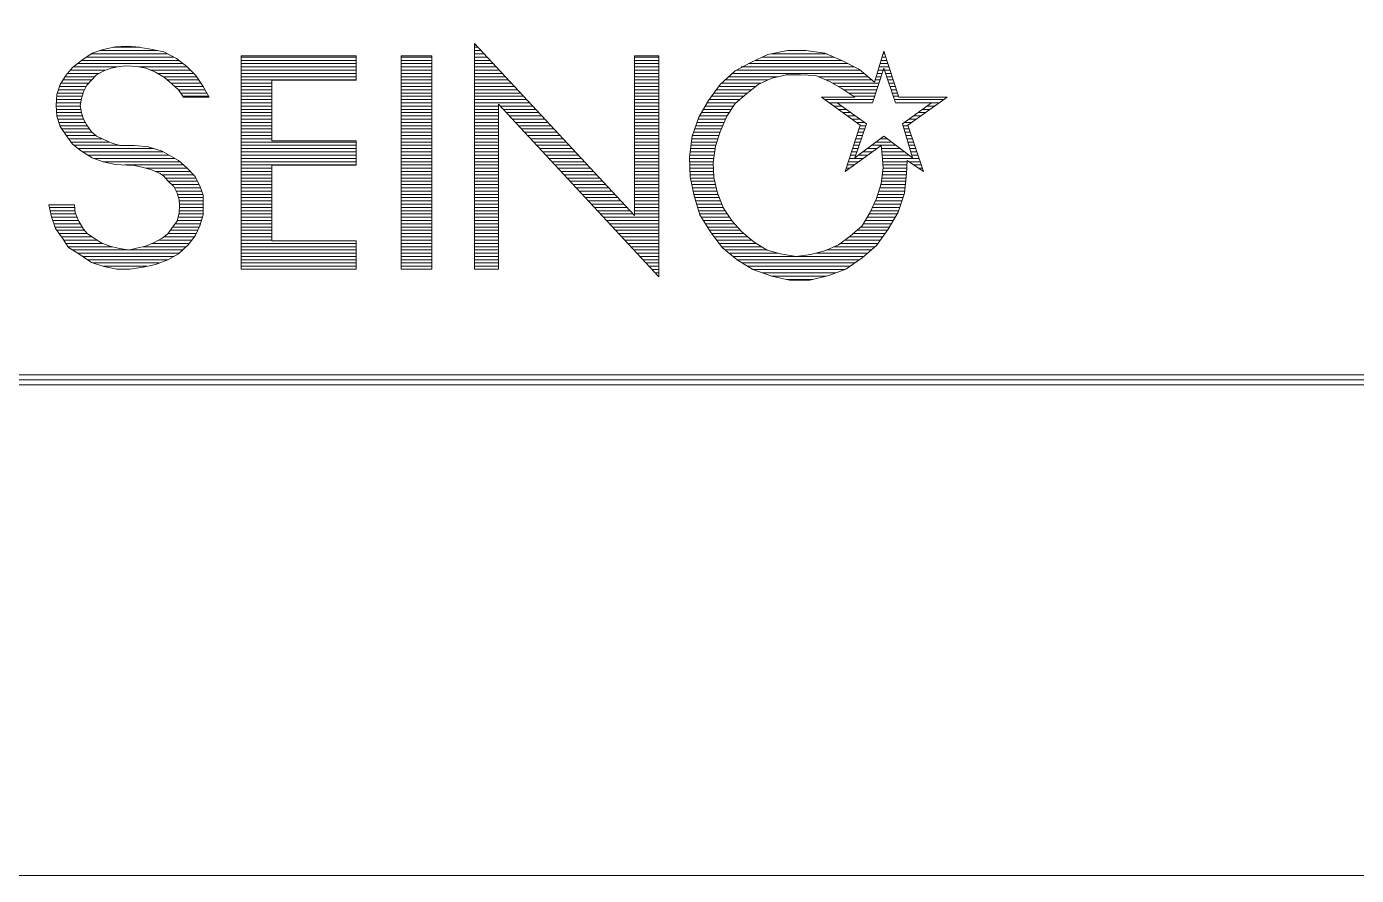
# Model space of a CAD drawing. Units: millimetres on the paper, enlarged 100 times. Extents: x -42050 to 42050, y -29700 to 29700.
# Drawn here: x -39295 to -35230, y -29700 to -27105 of the extents above; entities that cross this region are included whole.
import ezdxf

# ---------------------------------------------------------------- set-up
doc = ezdxf.new("R2010")
doc.units = ezdxf.units.MM
doc.header["$LTSCALE"] = 100
doc.layers.add('F-C_', color=134, linetype='Continuous', lineweight=18)

msp = doc.modelspace()

# ---------------------------------------------------------------- linework, layer by layer
at = {"layer": 'F-C_', "color": 4, "lineweight": 5}
for p, q in [((-37436.4, -27682.3), (-37926.1, -27156.7)), ((-37926.1, -27156.7), (-37926.1, -27846.2)), ((-37926.1, -27158.3), (-37924.5, -27158.3)), ((-39112.2, -27198.3), (-38845.7, -27198.3)), ((-39097.6, -27188.3), (-38864.7, -27188.3)), ((-39071.6, -27178.3), (-38895.4, -27178.3)), ((-39031.1, -27168.3), (-38950.4, -27168.3)), ((-38989.3, -27164.7), (-39023.3, -27166.7)), ((-38639.6, -27194.6), (-38639.6, -27846.2)), ((-38639.6, -27194.6), (-38287.8, -27194.6)), ((-38639.6, -27198.3), (-38287.8, -27198.3)), ((-38287.8, -27268.6), (-38287.8, -27194.6)), ((-38149.9, -27194.6), (-38056, -27194.6)), ((-38149.9, -27846.2), (-38149.9, -27194.6)), ((-38149.9, -27198.3), (-38056, -27198.3)), ((-38056, -27194.6), (-38056, -27846.2)), ((-37926.1, -27161.4), (-37921.6, -27161.4)), ((-37926.1, -27168.3), (-37915.2, -27168.3)), ((-37926.1, -27178.3), (-37905.9, -27178.3)), ((-37926.1, -27188.3), (-37896.6, -27188.3)), ((-37926.1, -27198.3), (-37887.3, -27198.3)), ((-37436.4, -27682.3), (-37436.4, -27194.6)), ((-37436.4, -27194.6), (-37362.4, -27194.6)), ((-37436.4, -27198.3), (-37362.4, -27198.3)), ((-37362.4, -27194.6), (-37362.4, -27870.2)), ((-37045.2, -27198.3), (-36827.3, -27198.3)), ((-37016.9, -27188.3), (-36850.9, -27188.3)), ((-36854.8, -27186.6), (-36912.8, -27178.7)), ((-36802.8, -27208.6), (-36854.8, -27186.6)), ((-36674.9, -27180.7), (-36702.9, -27274.6)), ((-36680.2, -27198.3), (-36669.1, -27198.3)), ((-36677.2, -27188.3), (-36672.4, -27188.3)), ((-39161.6, -27238.3), (-39054.9, -27238.3)), ((-39152.2, -27228.3), (-39018.4, -27228.3)), ((-39139.5, -27218.3), (-38816.6, -27218.3)), ((-39126.7, -27208.3), (-38829.9, -27208.3)), ((-38989.3, -27224.6), (-39011.3, -27226.6)), ((-38951.1, -27228.3), (-38803.8, -27228.3)), ((-38916.2, -27238.3), (-38793.8, -27238.3)), ((-38639.6, -27208.3), (-38287.8, -27208.3)), ((-38639.6, -27218.3), (-38287.8, -27218.3)), ((-38639.6, -27228.3), (-38287.8, -27228.3)), ((-38639.6, -27238.3), (-38287.8, -27238.3)), ((-38149.9, -27208.3), (-38056, -27208.3)), ((-38149.9, -27218.3), (-38056, -27218.3)), ((-38149.9, -27228.3), (-38056, -27228.3)), ((-38149.9, -27238.3), (-38056, -27238.3)), ((-37926.1, -27208.3), (-37878, -27208.3)), ((-37926.1, -27218.3), (-37868.7, -27218.3)), ((-37926.1, -27228.3), (-37859.4, -27228.3)), ((-37926.1, -27238.3), (-37850.1, -27238.3)), ((-37436.4, -27208.3), (-37362.4, -27208.3)), ((-37436.4, -27218.3), (-37362.4, -27218.3)), ((-37436.4, -27228.3), (-37362.4, -27228.3)), ((-37436.4, -27238.3), (-37362.4, -27238.3)), ((-37126, -27238.3), (-36746.9, -27238.3)), ((-37110.2, -27228.3), (-36765, -27228.3)), ((-37088.5, -27218.3), (-36784.3, -27218.3)), ((-37066.9, -27208.3), (-36803.7, -27208.3)), ((-36748.9, -27236.6), (-36802.8, -27208.6)), ((-36702.9, -27274.6), (-36748.9, -27236.6)), ((-36708.9, -27338.5), (-36674.9, -27232.6)), ((-36692.1, -27238.3), (-36656, -27238.3)), ((-36689.1, -27228.3), (-36659.3, -27228.3)), ((-36686.1, -27218.3), (-36662.6, -27218.3)), ((-36683.2, -27208.3), (-36665.9, -27208.3)), ((-36674.9, -27232.6), (-36638.9, -27338.5)), ((-39190.4, -27278.2), (-39105.7, -27278.2)), ((-39183.9, -27268.2), (-39096.9, -27268.2)), ((-39177.5, -27258.2), (-39086.9, -27258.2)), ((-39169.9, -27248.2), (-39073.3, -27248.2)), ((-38895, -27248.2), (-38783.8, -27248.2)), ((-38877.5, -27258.2), (-38775.1, -27258.2)), ((-38865, -27268.2), (-38768.6, -27268.2)), ((-38854, -27278.2), (-38762.2, -27278.2)), ((-38639.6, -27248.2), (-38287.8, -27248.2)), ((-38639.6, -27258.2), (-38287.8, -27258.2)), ((-38639.6, -27268.2), (-38287.8, -27268.2)), ((-38639.6, -27278.2), (-38545.6, -27278.2)), ((-38149.9, -27248.2), (-38056, -27248.2)), ((-38149.9, -27258.2), (-38056, -27258.2)), ((-38149.9, -27268.2), (-38056, -27268.2)), ((-38149.9, -27278.2), (-38056, -27278.2)), ((-37926.1, -27248.2), (-37840.7, -27248.2)), ((-37926.1, -27258.2), (-37831.4, -27258.2)), ((-37926.1, -27268.2), (-37822.1, -27268.2)), ((-37926.1, -27278.2), (-37812.8, -27278.2)), ((-37436.4, -27248.2), (-37362.4, -27248.2)), ((-37436.4, -27258.2), (-37362.4, -27258.2)), ((-37436.4, -27268.2), (-37362.4, -27268.2)), ((-37436.4, -27278.2), (-37362.4, -27278.2)), ((-37169.8, -27278.2), (-37049.5, -27278.2)), ((-37158.9, -27268.2), (-37028.5, -27268.2)), ((-37147.9, -27258.2), (-36997.5, -27258.2)), ((-37137, -27248.2), (-36734.8, -27248.2)), ((-36840.8, -27272.6), (-36882.8, -27254.6)), ((-36874.3, -27258.2), (-36722.7, -27258.2)), ((-36851, -27268.2), (-36710.6, -27268.2)), ((-36802.8, -27294.6), (-36840.8, -27272.6)), ((-36831.1, -27278.2), (-36689.6, -27278.2)), ((-36701, -27268.2), (-36686.3, -27268.2)), ((-36698, -27258.2), (-36683.1, -27258.2)), ((-36695.1, -27248.2), (-36679.9, -27248.2)), ((-36669.6, -27248.2), (-36652.7, -27248.2)), ((-36666.2, -27258.2), (-36649.4, -27258.2)), ((-36662.8, -27268.2), (-36646.1, -27268.2)), ((-36659.4, -27278.2), (-36642.9, -27278.2)), ((-39203.5, -27318.2), (-39125.3, -27318.2)), ((-39201.7, -27308.2), (-39122.3, -27308.2)), ((-39198.4, -27298.2), (-39118, -27298.2)), ((-39195.1, -27288.2), (-39113.1, -27288.2)), ((-38843, -27288.2), (-38755.7, -27288.2)), ((-38832, -27298.2), (-38750.1, -27298.2)), ((-38824.4, -27308.2), (-38744.4, -27308.2)), ((-38817.2, -27318.2), (-38738.8, -27318.2)), ((-38639.6, -27288.2), (-38545.6, -27288.2)), ((-38639.6, -27298.2), (-38545.6, -27298.2)), ((-38639.6, -27308.2), (-38545.6, -27308.2)), ((-38639.6, -27318.2), (-38545.6, -27318.2)), ((-38149.9, -27288.2), (-38056, -27288.2)), ((-38149.9, -27298.2), (-38056, -27298.2)), ((-38149.9, -27308.2), (-38056, -27308.2)), ((-38149.9, -27318.2), (-38056, -27318.2)), ((-37926.1, -27288.2), (-37803.5, -27288.2)), ((-37926.1, -27298.2), (-37794.2, -27298.2)), ((-37926.1, -27308.2), (-37784.9, -27308.2)), ((-37926.1, -27318.2), (-37775.6, -27318.2)), ((-37436.4, -27288.2), (-37362.4, -27288.2)), ((-37436.4, -27298.2), (-37362.4, -27298.2)), ((-37436.4, -27308.2), (-37362.4, -27308.2)), ((-37436.4, -27318.2), (-37362.4, -27318.2)), ((-37201.3, -27318.2), (-37103.3, -27318.2)), ((-37193.8, -27308.2), (-37091.6, -27308.2)), ((-37186.3, -27298.2), (-37078.8, -27298.2)), ((-37178.8, -27288.2), (-37065.9, -27288.2)), ((-36746.9, -27406.5), (-36864.8, -27320.6)), ((-36813.8, -27288.2), (-36692.8, -27288.2)), ((-36797.2, -27298.2), (-36696, -27298.2)), ((-36781.9, -27308.2), (-36699.2, -27308.2)), ((-36766.5, -27318.2), (-36702.4, -27318.2)), ((-36656, -27288.2), (-36639.6, -27288.2)), ((-36652.6, -27298.2), (-36636.3, -27298.2)), ((-36649.3, -27308.2), (-36633, -27308.2)), ((-36645.9, -27318.2), (-36629.7, -27318.2)), ((-36481.1, -27320.6), (-36601, -27406.5)), ((-39205.2, -27346.5), (-39203.2, -27378.5)), ((-39205.1, -27348.2), (-39131.5, -27348.2)), ((-39204.7, -27338.2), (-39129.7, -27338.2)), ((-39204.4, -27358.2), (-39130.3, -27358.2)), ((-39204.1, -27328.2), (-39127.9, -27328.2)), ((-39131.2, -27346.5), (-39127.2, -27368.5)), ((-38639.6, -27328.2), (-38545.6, -27328.2)), ((-38639.6, -27338.2), (-38545.6, -27338.2)), ((-38639.6, -27348.2), (-38545.6, -27348.2)), ((-38639.6, -27358.2), (-38545.6, -27358.2)), ((-38149.9, -27328.2), (-38056, -27328.2)), ((-38149.9, -27338.2), (-38056, -27338.2)), ((-38149.9, -27348.2), (-38056, -27348.2)), ((-38149.9, -27358.2), (-38056, -27358.2)), ((-37926.1, -27328.2), (-37766.3, -27328.2)), ((-37926.1, -27338.2), (-37757, -27338.2)), ((-37926.1, -27348.2), (-37852.1, -27348.2)), ((-37926.1, -27358.2), (-37852.1, -27358.2)), ((-37852.1, -27846.2), (-37852.1, -27342.5)), ((-37362.4, -27870.2), (-37852.1, -27342.5)), ((-37846.9, -27348.2), (-37747.7, -27348.2)), ((-37837.6, -27358.2), (-37738.3, -27358.2)), ((-37436.4, -27328.2), (-37362.4, -27328.2)), ((-37436.4, -27338.2), (-37362.4, -27338.2)), ((-37436.4, -27348.2), (-37362.4, -27348.2)), ((-37436.4, -27358.2), (-37362.4, -27358.2)), ((-37210.6, -27330.6), (-37240.5, -27382.5)), ((-37226.5, -27358.2), (-37140.7, -27358.2)), ((-37220.7, -27348.2), (-37133.8, -27348.2)), ((-37215, -27338.2), (-37128.6, -27338.2)), ((-37208.8, -27328.2), (-37114.6, -27328.2)), ((-37128.6, -27340.5), (-37154.6, -27378.5)), ((-36854.3, -27328.2), (-36705.6, -27328.2)), ((-36840.6, -27338.2), (-36708.8, -27338.2)), ((-36826.9, -27348.2), (-36803.3, -27348.2)), ((-36816.8, -27338.5), (-36708.9, -27338.5)), ((-36726.9, -27402.5), (-36816.8, -27338.5)), ((-36813.2, -27358.2), (-36789.2, -27358.2)), ((-36642.5, -27328.2), (-36491.7, -27328.2)), ((-36639.1, -27338.2), (-36505.7, -27338.2)), ((-36638.9, -27338.5), (-36529, -27338.5)), ((-36529, -27338.5), (-36617, -27402.5)), ((-36556, -27358.2), (-36533.5, -27358.2)), ((-36542.3, -27348.2), (-36519.6, -27348.2)), ((-39203.8, -27368.2), (-39127.3, -27368.2)), ((-39203.2, -27378.2), (-39124.3, -27378.2)), ((-39200.2, -27388.2), (-39121.3, -27388.2)), ((-39197, -27398.1), (-39115.9, -27398.1)), ((-38639.6, -27368.2), (-38545.6, -27368.2)), ((-38639.6, -27378.2), (-38545.6, -27378.2)), ((-38639.6, -27388.2), (-38545.6, -27388.2)), ((-38639.6, -27398.1), (-38545.6, -27398.1)), ((-38149.9, -27368.2), (-38056, -27368.2)), ((-38149.9, -27378.2), (-38056, -27378.2)), ((-38149.9, -27388.2), (-38056, -27388.2)), ((-38149.9, -27398.1), (-38056, -27398.1)), ((-37926.1, -27368.2), (-37852.1, -27368.2)), ((-37926.1, -27378.2), (-37852.1, -27378.2)), ((-37926.1, -27388.2), (-37852.1, -27388.2)), ((-37926.1, -27398.1), (-37852.1, -27398.1)), ((-37828.3, -27368.2), (-37729, -27368.2)), ((-37819.1, -27378.2), (-37719.7, -27378.2)), ((-37809.8, -27388.2), (-37710.4, -27388.2)), ((-37800.5, -27398.1), (-37701.1, -27398.1)), ((-37436.4, -27368.2), (-37362.4, -27368.2)), ((-37436.4, -27378.2), (-37362.4, -27378.2)), ((-37436.4, -27388.2), (-37362.4, -27388.2)), ((-37436.4, -27398.1), (-37362.4, -27398.1)), ((-37245.9, -27398.1), (-37162.8, -27398.1)), ((-37242.5, -27388.2), (-37158.6, -27388.2)), ((-37238, -27378.2), (-37154.3, -27378.2)), ((-37232.3, -27368.2), (-37147.5, -27368.2)), ((-36799.5, -27368.2), (-36775.2, -27368.2)), ((-36785.8, -27378.2), (-36761.1, -27378.2)), ((-36772, -27388.2), (-36747.1, -27388.2)), ((-36762.9, -27506.4), (-36726.9, -27402.5)), ((-36758.3, -27398.1), (-36733, -27398.1)), ((-36617, -27402.5), (-36587, -27506.4)), ((-36611, -27398.1), (-36589.3, -27398.1)), ((-36597.2, -27388.2), (-36575.4, -27388.2)), ((-36583.5, -27378.2), (-36561.4, -27378.2)), ((-36569.8, -27368.2), (-36547.5, -27368.2)), ((-39193.9, -27408.1), (-39110.1, -27408.1)), ((-39187.9, -27418.1), (-39103.1, -27418.1)), ((-39181, -27428.1), (-39095.4, -27428.1)), ((-39174, -27438.1), (-39083.9, -27438.1)), ((-38639.6, -27408.1), (-38545.6, -27408.1)), ((-38639.6, -27418.1), (-38545.6, -27418.1)), ((-38639.6, -27428.1), (-38545.6, -27428.1)), ((-38639.6, -27438.1), (-38545.6, -27438.1)), ((-38149.9, -27408.1), (-38056, -27408.1)), ((-38149.9, -27418.1), (-38056, -27418.1)), ((-38149.9, -27428.1), (-38056, -27428.1)), ((-38149.9, -27438.1), (-38056, -27438.1)), ((-37926.1, -27408.1), (-37852.1, -27408.1)), ((-37926.1, -27418.1), (-37852.1, -27418.1)), ((-37926.1, -27428.1), (-37852.1, -27428.1)), ((-37926.1, -27438.1), (-37852.1, -27438.1)), ((-37791.2, -27408.1), (-37691.8, -27408.1)), ((-37782, -27418.1), (-37682.5, -27418.1)), ((-37772.7, -27428.1), (-37673.2, -27428.1)), ((-37763.4, -27438.1), (-37663.9, -27438.1)), ((-37436.4, -27408.1), (-37362.4, -27408.1)), ((-37436.4, -27418.1), (-37362.4, -27418.1)), ((-37436.4, -27428.1), (-37362.4, -27428.1)), ((-37436.4, -27438.1), (-37362.4, -27438.1)), ((-37259.7, -27438.1), (-37178.3, -27438.1)), ((-37256.3, -27428.1), (-37175.1, -27428.1)), ((-37252.8, -27418.1), (-37171.1, -27418.1)), ((-37249.4, -27408.1), (-37166.9, -27408.1)), ((-36746.9, -27406.5), (-36792.8, -27548.4)), ((-36674.9, -27440.5), (-36762.9, -27506.4)), ((-36757.1, -27438.1), (-36739.2, -27438.1)), ((-36753.9, -27428.1), (-36735.8, -27428.1)), ((-36750.6, -27418.1), (-36732.3, -27418.1)), ((-36747.4, -27408.1), (-36728.8, -27408.1)), ((-36587, -27506.4), (-36674.9, -27440.5)), ((-36615.3, -27408.1), (-36600.4, -27408.1)), ((-36612.5, -27418.1), (-36597, -27418.1)), ((-36609.6, -27428.1), (-36593.7, -27428.1)), ((-36606.7, -27438.1), (-36590.3, -27438.1)), ((-36601, -27406.5), (-36553, -27548.4)), ((-39166.9, -27448.1), (-39064.5, -27448.1)), ((-39159.7, -27458.1), (-39042.5, -27458.1)), ((-39155.2, -27464.5), (-39127.2, -27486.4)), ((-39150.6, -27468.1), (-39012.5, -27468.1)), ((-39137.9, -27478.1), (-38906.5, -27478.1)), ((-39037.3, -27460.5), (-39011.3, -27468.5)), ((-38965.3, -27468.5), (-39011.3, -27468.5)), ((-38639.6, -27448.1), (-38545.6, -27448.1)), ((-38639.6, -27458.1), (-38287.8, -27458.1)), ((-38639.6, -27468.1), (-38287.8, -27468.1)), ((-38639.6, -27478.1), (-38287.8, -27478.1)), ((-38545.6, -27454.5), (-38287.8, -27454.5)), ((-38287.8, -27528.4), (-38287.8, -27454.5)), ((-38149.9, -27448.1), (-38056, -27448.1)), ((-38149.9, -27458.1), (-38056, -27458.1)), ((-38149.9, -27468.1), (-38056, -27468.1)), ((-38149.9, -27478.1), (-38056, -27478.1)), ((-37926.1, -27448.1), (-37852.1, -27448.1)), ((-37926.1, -27458.1), (-37852.1, -27458.1)), ((-37926.1, -27468.1), (-37852.1, -27468.1)), ((-37926.1, -27478.1), (-37852.1, -27478.1)), ((-37754.1, -27448.1), (-37654.6, -27448.1)), ((-37744.9, -27458.1), (-37645.3, -27458.1)), ((-37735.6, -27468.1), (-37635.9, -27468.1)), ((-37726.3, -27478.1), (-37626.6, -27478.1)), ((-37436.4, -27448.1), (-37362.4, -27448.1)), ((-37436.4, -27458.1), (-37362.4, -27458.1)), ((-37436.4, -27468.1), (-37362.4, -27468.1)), ((-37436.4, -27478.1), (-37362.4, -27478.1)), ((-37265.2, -27478.1), (-37189.8, -27478.1)), ((-37264, -27468.1), (-37187.8, -27468.1)), ((-37262.7, -27458.1), (-37184.6, -27458.1)), ((-37261.5, -27448.1), (-37181.5, -27448.1)), ((-36682.9, -27468.5), (-36792.8, -27548.4)), ((-36770.1, -27478.1), (-36753.1, -27478.1)), ((-36766.8, -27468.1), (-36749.6, -27468.1)), ((-36763.6, -27458.1), (-36746.1, -27458.1)), ((-36760.4, -27448.1), (-36742.7, -27448.1)), ((-36725.1, -27478.1), (-36696.2, -27478.1)), ((-36711.8, -27468.1), (-36638.1, -27468.1)), ((-36698.4, -27458.1), (-36651.4, -27458.1)), ((-36685.1, -27448.1), (-36664.7, -27448.1)), ((-36681.9, -27478.1), (-36624.8, -27478.1)), ((-36603.8, -27448.1), (-36586.9, -27448.1)), ((-36600.9, -27458.1), (-36583.5, -27458.1)), ((-36598, -27468.1), (-36580.2, -27468.1)), ((-36595.2, -27478.1), (-36576.8, -27478.1)), ((-39124.6, -27488.1), (-38878.4, -27488.1)), ((-39108.6, -27498.1), (-38860.5, -27498.1)), ((-39090.6, -27508.1), (-38842.5, -27508.1)), ((-39062.3, -27518.1), (-38827.1, -27518.1)), ((-38639.6, -27488.1), (-38287.8, -27488.1)), ((-38639.6, -27498.1), (-38287.8, -27498.1)), ((-38639.6, -27508.1), (-38287.8, -27508.1)), ((-38639.6, -27518.1), (-38287.8, -27518.1)), ((-38149.9, -27488.1), (-38056, -27488.1)), ((-38149.9, -27498.1), (-38056, -27498.1)), ((-38149.9, -27508.1), (-38056, -27508.1)), ((-38149.9, -27518.1), (-38056, -27518.1)), ((-37926.1, -27488.1), (-37852.1, -27488.1)), ((-37926.1, -27498.1), (-37852.1, -27498.1)), ((-37926.1, -27508.1), (-37852.1, -27508.1)), ((-37926.1, -27518.1), (-37852.1, -27518.1)), ((-37717, -27488.1), (-37617.3, -27488.1)), ((-37707.8, -27498.1), (-37608, -27498.1)), ((-37698.5, -27508.1), (-37598.7, -27508.1)), ((-37689.2, -27518.1), (-37589.4, -27518.1)), ((-37436.4, -27488.1), (-37362.4, -27488.1)), ((-37436.4, -27498.1), (-37362.4, -27498.1)), ((-37436.4, -27508.1), (-37362.4, -27508.1)), ((-37436.4, -27518.1), (-37362.4, -27518.1)), ((-37268.4, -27508.1), (-37194.6, -27508.1)), ((-37268.1, -27518.1), (-37196.2, -27518.1)), ((-37267.7, -27498.1), (-37193, -27498.1)), ((-37266.5, -27488.1), (-37191.4, -27488.1)), ((-36783, -27518.1), (-36751.1, -27518.1)), ((-36779.8, -27508.1), (-36737.4, -27508.1)), ((-36776.5, -27498.1), (-36760, -27498.1)), ((-36773.3, -27488.1), (-36756.5, -27488.1)), ((-36751.7, -27498.1), (-36723.6, -27498.1)), ((-36738.4, -27488.1), (-36709.9, -27488.1)), ((-36680.8, -27488.1), (-36611.4, -27488.1)), ((-36680, -27498.1), (-36598.1, -27498.1)), ((-36679.2, -27508.1), (-36566.6, -27508.1)), ((-36678.4, -27518.1), (-36603.2, -27518.1)), ((-36553, -27548.4), (-36603, -27514.4)), ((-36597.6, -27518.1), (-36563.3, -27518.1)), ((-36592.3, -27488.1), (-36573.4, -27488.1)), ((-36589.4, -27498.1), (-36570, -27498.1)), ((-39023.3, -27526.4), (-38989.3, -27528.4)), ((-38995.4, -27528.1), (-38815.3, -27528.1)), ((-38930.6, -27538), (-38803.9, -27538)), ((-38902.2, -27548), (-38794.7, -27548)), ((-38879.1, -27558), (-38785.5, -27558)), ((-38639.6, -27528.1), (-38287.8, -27528.1)), ((-38639.6, -27538), (-38545.6, -27538)), ((-38639.6, -27548), (-38545.6, -27548)), ((-38639.6, -27558), (-38545.6, -27558)), ((-38545.6, -27760.3), (-38545.6, -27528.4)), ((-38545.6, -27528.4), (-38287.8, -27528.4)), ((-38149.9, -27528.1), (-38056, -27528.1)), ((-38149.9, -27538), (-38056, -27538)), ((-38149.9, -27548), (-38056, -27548)), ((-38149.9, -27558), (-38056, -27558)), ((-37926.1, -27528.1), (-37852.1, -27528.1)), ((-37926.1, -27538), (-37852.1, -27538)), ((-37926.1, -27548), (-37852.1, -27548)), ((-37926.1, -27558), (-37852.1, -27558)), ((-37679.9, -27528.1), (-37580.1, -27528.1)), ((-37670.7, -27538), (-37570.8, -27538)), ((-37661.4, -27548), (-37561.5, -27548)), ((-37652.1, -27558), (-37552.2, -27558)), ((-37436.4, -27528.1), (-37362.4, -27528.1)), ((-37436.4, -27538), (-37362.4, -27538)), ((-37436.4, -27548), (-37362.4, -27548)), ((-37436.4, -27558), (-37362.4, -27558)), ((-37267.7, -27528.1), (-37196.2, -27528.1)), ((-37267.4, -27538), (-37195.8, -27538)), ((-37267.1, -27548), (-37195.4, -27548)), ((-37266.7, -27558), (-37194.9, -27558)), ((-37266.5, -27564.4), (-37254.5, -27622.3)), ((-36792.7, -27548), (-36792.4, -27548)), ((-36789.5, -27538), (-36778.6, -27538)), ((-36786.3, -27528.1), (-36764.9, -27528.1)), ((-36679.6, -27558), (-36605.3, -27558)), ((-36678.4, -27548), (-36604.7, -27548)), ((-36677.6, -27528.1), (-36603.7, -27528.1)), ((-36677.1, -27538), (-36604.2, -27538)), ((-36582.9, -27528.1), (-36559.9, -27528.1)), ((-36568.2, -27538), (-36556.5, -27538)), ((-36553.5, -27548), (-36553.1, -27548)), ((-38870.6, -27568), (-38778.5, -27568)), ((-38861.8, -27578), (-38773.1, -27578)), ((-38851.8, -27588), (-38767.8, -27588)), ((-38843.6, -27598), (-38763.5, -27598)), ((-38639.6, -27568), (-38545.6, -27568)), ((-38639.6, -27578), (-38545.6, -27578)), ((-38639.6, -27588), (-38545.6, -27588)), ((-38639.6, -27598), (-38545.6, -27598)), ((-38149.9, -27568), (-38056, -27568)), ((-38149.9, -27578), (-38056, -27578)), ((-38149.9, -27588), (-38056, -27588)), ((-38149.9, -27598), (-38056, -27598)), ((-37926.1, -27568), (-37852.1, -27568)), ((-37926.1, -27578), (-37852.1, -27578)), ((-37926.1, -27588), (-37852.1, -27588)), ((-37926.1, -27598), (-37852.1, -27598)), ((-37642.8, -27568), (-37542.9, -27568)), ((-37633.6, -27578), (-37533.5, -27578)), ((-37624.3, -27588), (-37524.2, -27588)), ((-37615, -27598), (-37514.9, -27598)), ((-37436.4, -27568), (-37362.4, -27568)), ((-37436.4, -27578), (-37362.4, -27578)), ((-37436.4, -27588), (-37362.4, -27588)), ((-37436.4, -27598), (-37362.4, -27598)), ((-37265.8, -27568), (-37194.6, -27568)), ((-37263.7, -27578), (-37191.7, -27578)), ((-37261.6, -27588), (-37189.2, -27588)), ((-37259.6, -27598), (-37186.7, -27598)), ((-36696.9, -27630.3), (-36682.9, -27584.4)), ((-36687.1, -27598), (-36609.3, -27598)), ((-36684, -27588), (-36608.3, -27588)), ((-36682.1, -27578), (-36607.3, -27578)), ((-36680.9, -27568), (-36606.3, -27568)), ((-38838.6, -27608), (-38759.9, -27608)), ((-38829.4, -27634.3), (-38835.4, -27614.4)), ((-38834.3, -27618), (-38756.3, -27618)), ((-38831.3, -27628), (-38755.5, -27628)), ((-38827.4, -27652.3), (-38829.4, -27634.3)), ((-38829, -27638), (-38755.5, -27638)), ((-38827.9, -27648), (-38755.5, -27648)), ((-38755.5, -27680.3), (-38755.5, -27620.3)), ((-38639.6, -27608), (-38545.6, -27608)), ((-38639.6, -27618), (-38545.6, -27618)), ((-38639.6, -27628), (-38545.6, -27628)), ((-38639.6, -27638), (-38545.6, -27638)), ((-38639.6, -27648), (-38545.6, -27648)), ((-38149.9, -27608), (-38056, -27608)), ((-38149.9, -27618), (-38056, -27618)), ((-38149.9, -27628), (-38056, -27628)), ((-38149.9, -27638), (-38056, -27638)), ((-38149.9, -27648), (-38056, -27648)), ((-37926.1, -27608), (-37852.1, -27608)), ((-37926.1, -27618), (-37852.1, -27618)), ((-37926.1, -27628), (-37852.1, -27628)), ((-37926.1, -27638), (-37852.1, -27638)), ((-37926.1, -27648), (-37852.1, -27648)), ((-37605.8, -27608), (-37505.6, -27608)), ((-37596.5, -27618), (-37496.3, -27618)), ((-37587.2, -27628), (-37487, -27628)), ((-37577.9, -27638), (-37477.7, -27638)), ((-37568.7, -27648), (-37468.4, -27648)), ((-37436.4, -27608), (-37362.4, -27608)), ((-37436.4, -27618), (-37362.4, -27618)), ((-37436.4, -27628), (-37362.4, -27628)), ((-37436.4, -27638), (-37362.4, -27638)), ((-37436.4, -27648), (-37362.4, -27648)), ((-37257.5, -27608), (-37184.2, -27608)), ((-37255.4, -27618), (-37181.1, -27618)), ((-37252.8, -27628), (-37177.2, -27628)), ((-37249.7, -27638), (-37173.3, -27638)), ((-37246.6, -27648), (-37169.4, -27648)), ((-37182.6, -27614.4), (-37164.6, -27660.3)), ((-36704.9, -27648), (-36622.6, -27648)), ((-36700.4, -27638), (-36619.1, -27638)), ((-36696.2, -27628), (-36615.7, -27628)), ((-36693.2, -27618), (-36612.2, -27618)), ((-36690.1, -27608), (-36610.3, -27608)), ((-36631, -27672.3), (-36611, -27614.4)), ((-39149.2, -27650.3), (-39227.2, -27650.3)), ((-39225.5, -27658), (-39148.6, -27658)), ((-39223.2, -27668), (-39147.7, -27668)), ((-39221, -27678), (-39145.5, -27678)), ((-39218.6, -27687.9), (-39140.9, -27687.9)), ((-38832.6, -27687.9), (-38757.7, -27687.9)), ((-38830.3, -27678), (-38755.5, -27678)), ((-38828.9, -27668), (-38755.5, -27668)), ((-38827.9, -27658), (-38755.5, -27658)), ((-38639.6, -27658), (-38545.6, -27658)), ((-38639.6, -27668), (-38545.6, -27668)), ((-38639.6, -27678), (-38545.6, -27678)), ((-38639.6, -27687.9), (-38545.6, -27687.9)), ((-38149.9, -27658), (-38056, -27658)), ((-38149.9, -27668), (-38056, -27668)), ((-38149.9, -27678), (-38056, -27678)), ((-38149.9, -27687.9), (-38056, -27687.9)), ((-37926.1, -27658), (-37852.1, -27658)), ((-37926.1, -27668), (-37852.1, -27668)), ((-37926.1, -27678), (-37852.1, -27678)), ((-37926.1, -27687.9), (-37852.1, -27687.9)), ((-37559.4, -27658), (-37459.1, -27658)), ((-37550.1, -27668), (-37449.8, -27668)), ((-37540.8, -27678), (-37440.5, -27678)), ((-37531.6, -27687.9), (-37362.4, -27687.9)), ((-37436.4, -27658), (-37362.4, -27658)), ((-37436.4, -27668), (-37362.4, -27668)), ((-37436.4, -27678), (-37362.4, -27678)), ((-37243.5, -27658), (-37165.5, -27658)), ((-37240.4, -27668), (-37159.6, -27668)), ((-37237.3, -27678), (-37153.1, -27678)), ((-37231.8, -27687.9), (-37146.6, -27687.9)), ((-36725.1, -27687.9), (-36640, -27687.9)), ((-36719.1, -27678), (-36634.2, -27678)), ((-36714, -27668), (-36629.5, -27668)), ((-36709.5, -27658), (-36626, -27658)), ((-39215.3, -27697.9), (-39136.3, -27697.9)), ((-39211.9, -27707.9), (-39130.8, -27707.9)), ((-39208.6, -27717.9), (-39124.9, -27717.9)), ((-39203, -27727.9), (-39118.1, -27727.9)), ((-38856.2, -27727.9), (-38771.8, -27727.9)), ((-38849.1, -27717.9), (-38767.2, -27717.9)), ((-38841.4, -27707.9), (-38763.6, -27707.9)), ((-38834.9, -27697.9), (-38760.7, -27697.9)), ((-38639.6, -27697.9), (-38545.6, -27697.9)), ((-38639.6, -27707.9), (-38545.6, -27707.9)), ((-38639.6, -27717.9), (-38545.6, -27717.9)), ((-38639.6, -27727.9), (-38545.6, -27727.9)), ((-38149.9, -27697.9), (-38056, -27697.9)), ((-38149.9, -27707.9), (-38056, -27707.9)), ((-38149.9, -27717.9), (-38056, -27717.9)), ((-38149.9, -27727.9), (-38056, -27727.9)), ((-37926.1, -27697.9), (-37852.1, -27697.9)), ((-37926.1, -27707.9), (-37852.1, -27707.9)), ((-37926.1, -27717.9), (-37852.1, -27717.9)), ((-37926.1, -27727.9), (-37852.1, -27727.9)), ((-37522.3, -27697.9), (-37362.4, -27697.9)), ((-37513, -27707.9), (-37362.4, -27707.9)), ((-37503.7, -27717.9), (-37362.4, -27717.9)), ((-37494.5, -27727.9), (-37362.4, -27727.9)), ((-37225.7, -27697.9), (-37140.1, -27697.9)), ((-37219.5, -27707.9), (-37131.4, -27707.9)), ((-37213.4, -27717.9), (-37122.1, -27717.9)), ((-37207.2, -27727.9), (-37112.7, -27727.9)), ((-36756.2, -27727.9), (-36663.6, -27727.9)), ((-36745, -27717.9), (-36657.3, -27717.9)), ((-36737.1, -27707.9), (-36651.5, -27707.9)), ((-36731.1, -27697.9), (-36645.7, -27697.9)), ((-39195.7, -27737.9), (-39109.5, -27737.9)), ((-39188.4, -27747.9), (-39095.5, -27747.9)), ((-39181.6, -27757.9), (-39080.4, -27757.9)), ((-39175.1, -27767.9), (-39063, -27767.9)), ((-38911.3, -27767.9), (-38798, -27767.9)), ((-38891.9, -27757.9), (-38790.2, -27757.9)), ((-38875.8, -27747.9), (-38782.3, -27747.9)), ((-38863.2, -27737.9), (-38776.5, -27737.9)), ((-38639.6, -27737.9), (-38545.6, -27737.9)), ((-38639.6, -27747.9), (-38545.6, -27747.9)), ((-38639.6, -27757.9), (-38545.6, -27757.9)), ((-38639.6, -27767.9), (-38287.8, -27767.9)), ((-38545.6, -27760.3), (-38287.8, -27760.3)), ((-38287.8, -27846.2), (-38287.8, -27760.3)), ((-38149.9, -27737.9), (-38056, -27737.9)), ((-38149.9, -27747.9), (-38056, -27747.9)), ((-38149.9, -27757.9), (-38056, -27757.9)), ((-38149.9, -27767.9), (-38056, -27767.9)), ((-37926.1, -27737.9), (-37852.1, -27737.9)), ((-37926.1, -27747.9), (-37852.1, -27747.9)), ((-37926.1, -27757.9), (-37852.1, -27757.9)), ((-37926.1, -27767.9), (-37852.1, -27767.9)), ((-37485.2, -27737.9), (-37362.4, -27737.9)), ((-37475.9, -27747.9), (-37362.4, -27747.9)), ((-37466.6, -27757.9), (-37362.4, -27757.9)), ((-37457.4, -27767.9), (-37362.4, -27767.9)), ((-37200.3, -27737.9), (-37101.9, -27737.9)), ((-37192.8, -27747.9), (-37090.1, -27747.9)), ((-37185.3, -27757.9), (-37078.2, -27757.9)), ((-37177.8, -27767.9), (-37064.6, -27767.9)), ((-36806.8, -27767.9), (-36692.3, -27767.9)), ((-36793, -27757.9), (-36685.1, -27757.9)), ((-36779.1, -27747.9), (-36677.9, -27747.9)), ((-36767.5, -27737.9), (-36670.7, -27737.9)), ((-39168.7, -27777.9), (-39034.2, -27777.9)), ((-39155, -27787.9), (-38985.2, -27787.9)), ((-39139, -27797.9), (-38828.9, -27797.9)), ((-39124.1, -27807.9), (-38845, -27807.9)), ((-39015.3, -27782.2), (-38983.3, -27788.2)), ((-38981.9, -27787.9), (-38818.2, -27787.9)), ((-38939, -27777.9), (-38807.5, -27777.9)), ((-38639.6, -27777.9), (-38287.8, -27777.9)), ((-38639.6, -27787.9), (-38287.8, -27787.9)), ((-38639.6, -27797.9), (-38287.8, -27797.9)), ((-38639.6, -27807.9), (-38287.8, -27807.9)), ((-38149.9, -27777.9), (-38056, -27777.9)), ((-38149.9, -27787.9), (-38056, -27787.9)), ((-38149.9, -27797.9), (-38056, -27797.9)), ((-38149.9, -27807.9), (-38056, -27807.9)), ((-37926.1, -27777.9), (-37852.1, -27777.9)), ((-37926.1, -27787.9), (-37852.1, -27787.9)), ((-37926.1, -27797.9), (-37852.1, -27797.9)), ((-37926.1, -27807.9), (-37852.1, -27807.9)), ((-37448.1, -27777.9), (-37362.4, -27777.9)), ((-37438.8, -27787.9), (-37362.4, -27787.9)), ((-37429.5, -27797.9), (-37362.4, -27797.9)), ((-37420.3, -27807.9), (-37362.4, -27807.9)), ((-37170.3, -27777.9), (-37047.9, -27777.9)), ((-37159.3, -27787.9), (-37030.7, -27787.9)), ((-37147.2, -27797.9), (-36998.6, -27797.9)), ((-37135.1, -27807.9), (-36735.8, -27807.9)), ((-36898.8, -27802.2), (-36854.8, -27790.2)), ((-36882.8, -27797.9), (-36724.3, -27797.9)), ((-36849.3, -27787.9), (-36712.7, -27787.9)), ((-36826, -27777.9), (-36701.1, -27777.9)), ((-39109.6, -27817.9), (-38862.8, -27817.9)), ((-39092, -27827.8), (-38889.6, -27827.8)), ((-39060.4, -27837.8), (-38928.2, -27837.8)), ((-39019.3, -27846.2), (-38979.3, -27846.2)), ((-38639.6, -27817.9), (-38287.8, -27817.9)), ((-38639.6, -27827.8), (-38287.8, -27827.8)), ((-38639.6, -27837.8), (-38287.8, -27837.8)), ((-38639.6, -27846.2), (-38287.8, -27846.2)), ((-38149.9, -27817.9), (-38056, -27817.9)), ((-38149.9, -27827.8), (-38056, -27827.8)), ((-38149.9, -27837.8), (-38056, -27837.8)), ((-38149.9, -27846.2), (-38056, -27846.2)), ((-37926.1, -27817.9), (-37852.1, -27817.9)), ((-37926.1, -27827.8), (-37852.1, -27827.8)), ((-37926.1, -27837.8), (-37852.1, -27837.8)), ((-37926.1, -27846.2), (-37852.1, -27846.2)), ((-37411, -27817.9), (-37362.4, -27817.9)), ((-37401.7, -27827.8), (-37362.4, -27827.8)), ((-37392.5, -27837.8), (-37362.4, -27837.8)), ((-37383.2, -27847.8), (-37362.4, -27847.8)), ((-37123, -27817.9), (-36749.2, -27817.9)), ((-37107.2, -27827.8), (-36763.9, -27827.8)), ((-37091.2, -27837.8), (-36778.6, -27837.8)), ((-37075.2, -27847.8), (-36795.1, -27847.8)), ((-36842.8, -27866.2), (-36790.8, -27846.2)), ((-37373.9, -27857.8), (-37362.4, -27857.8)), ((-37364.6, -27867.8), (-37362.4, -27867.8)), ((-37046.7, -27857.8), (-36821.1, -27857.8)), ((-37017.7, -27867.8), (-36849.6, -27867.8)), ((-36973.3, -27877.8), (-36891, -27877.8)), ((-36900.8, -27880.2), (-36842.8, -27866.2))]:
    msp.add_line(p, q, dxfattribs=at)
at = {"layer": 'F-C_', "color": 2}
for p, q in [((-39820, -28170), (40180, -28170)), ((-39850, -28200), (40210, -28200)), ((-39835, -28185), (40195, -28185))]:
    msp.add_line(p, q, dxfattribs=at)
msp.add_lwpolyline([(-42050, -29700), (42050, -29700), (42050, 29700), (-42050, 29700)], close=True, dxfattribs=at)
at = {"layer": 'F-C_', "color": 4, "lineweight": 5}
for points in [[(-39023.3, -27166.7), (-39061.3, -27174.7), (-39095.2, -27186.6), (-39127.2, -27208.6), (-39155.2, -27230.6), (-39175.2, -27254.6), (-39193.2, -27282.6), (-39203.2, -27312.6), (-39205.2, -27346.5)], [(-38737.5, -27320.6), (-38755.5, -27288.6), (-38777.5, -27254.6), (-38805.4, -27226.6), (-38837.4, -27202.6), (-38875.4, -27182.7), (-38921.4, -27172.7), (-38961.3, -27166.7), (-38989.3, -27164.7)], [(-36912.8, -27178.7), (-36968.7, -27178.7), (-37028.7, -27190.6), (-37080.6, -27214.6), (-37128.6, -27240.6), (-37174.6, -27282.6), (-37210.6, -27330.6)], [(-36674.9, -27180.7), (-36629, -27320.6), (-36481.1, -27320.6)], [(-39011.3, -27226.6), (-39037.3, -27232.6), (-39059.3, -27240.6), (-39081.3, -27252.6), (-39097.2, -27268.6), (-39111.2, -27284.6), (-39121.2, -27304.6), (-39127.2, -27324.6), (-39131.2, -27346.5)], [(-38737.5, -27320.6), (-38815.4, -27320.6), (-38831.4, -27298.6), (-38851.4, -27280.6), (-38873.4, -27260.6), (-38901.4, -27244.6), (-38929.4, -27232.6), (-38959.3, -27226.6), (-38989.3, -27224.6)], [(-38545.6, -27454.5), (-38545.6, -27268.6), (-38287.8, -27268.6)], [(-36882.8, -27254.6), (-36928.7, -27252.6), (-36972.7, -27252.6), (-37016.7, -27262.6), (-37058.7, -27282.6), (-37094.6, -27310.6), (-37128.6, -27340.5)], [(-36864.8, -27320.6), (-36762.9, -27320.6), (-36802.8, -27294.6)], [(-39203.2, -27378.5), (-39193.2, -27410.5), (-39175.2, -27436.5), (-39155.2, -27464.5)], [(-39127.2, -27368.5), (-39121.2, -27388.5), (-39111.2, -27406.5), (-39097.2, -27426.5), (-39081.3, -27440.5), (-39037.3, -27460.5)], [(-37240.5, -27382.5), (-37260.5, -27440.5), (-37268.5, -27504.4), (-37266.5, -27564.4)], [(-37154.6, -27378.5), (-37174.6, -27426.5), (-37188.6, -27470.5), (-37196.6, -27520.4), (-37194.6, -27566.4), (-37182.6, -27614.4)], [(-38755.5, -27620.3), (-38765.5, -27592.4), (-38781.5, -27562.4), (-38805.4, -27536.4), (-38831.4, -27514.4), (-38845.4, -27506.4), (-38881.4, -27486.4), (-38923.4, -27472.5), (-38965.3, -27468.5)], [(-36682.9, -27584.4), (-36676.9, -27536.4), (-36680.9, -27486.4), (-36682.9, -27468.5)], [(-39127.2, -27486.4), (-39095.2, -27506.4), (-39061.3, -27518.4), (-39023.3, -27526.4)], [(-36611, -27614.4), (-36605, -27554.4), (-36603, -27514.4)], [(-38887.4, -27554.4), (-38915.4, -27542.4), (-38943.3, -27534.4), (-38969.3, -27528.4), (-38989.3, -27528.4)], [(-38835.4, -27614.4), (-38845.4, -27594.4), (-38863.4, -27576.4), (-38875.4, -27562.4), (-38887.4, -27554.4)], [(-37254.5, -27622.3), (-37236.5, -27680.3), (-37204.6, -27732.3), (-37168.6, -27780.2), (-37122.6, -27818.2), (-37074.6, -27848.2), (-37016.7, -27868.2), (-36962.7, -27880.2), (-36900.8, -27880.2)], [(-36776.9, -27746.3), (-36740.9, -27714.3), (-36716.9, -27674.3), (-36696.9, -27630.3)], [(-39227.2, -27650.3), (-39219.2, -27686.3), (-39207.2, -27722.3), (-39185.2, -27752.3), (-39167.2, -27780.2)], [(-39149.2, -27650.3), (-39147.2, -27674.3), (-39135.2, -27700.3), (-39121.2, -27724.3), (-39109.2, -27738.3)], [(-38983.3, -27788.2), (-38959.3, -27782.2), (-38931.4, -27776.2), (-38907.4, -27766.2), (-38881.4, -27752.3), (-38863.4, -27738.3), (-38849.4, -27718.3), (-38835.4, -27700.3), (-38829.4, -27674.3), (-38827.4, -27652.3)], [(-38979.3, -27846.2), (-38939.4, -27840.2), (-38901.4, -27832.2), (-38863.4, -27818.2), (-38831.4, -27800.2), (-38801.4, -27772.2), (-38779.5, -27744.3), (-38765.5, -27714.3), (-38755.5, -27680.3)], [(-37164.6, -27660.3), (-37138.6, -27700.3), (-37108.6, -27732.3), (-37070.6, -27764.2), (-37030.7, -27788.2), (-36990.7, -27800.2), (-36942.7, -27808.2), (-36898.8, -27802.2)], [(-36790.8, -27846.2), (-36740.9, -27812.2), (-36696.9, -27774.2), (-36660.9, -27724.3), (-36631, -27672.3)], [(-39109.2, -27738.3), (-39089.2, -27752.3), (-39067.3, -27766.2), (-39041.3, -27776.2), (-39015.3, -27782.2)], [(-36854.8, -27790.2), (-36812.8, -27772.2), (-36776.9, -27746.3)], [(-39167.2, -27780.2), (-39135.2, -27800.2), (-39103.2, -27822.2), (-39097.2, -27826.2)], [(-39097.2, -27826.2), (-39059.3, -27838.2), (-39019.3, -27846.2)]]:
    msp.add_lwpolyline(points, dxfattribs=at)

doc.saveas('drawing.dxf')
